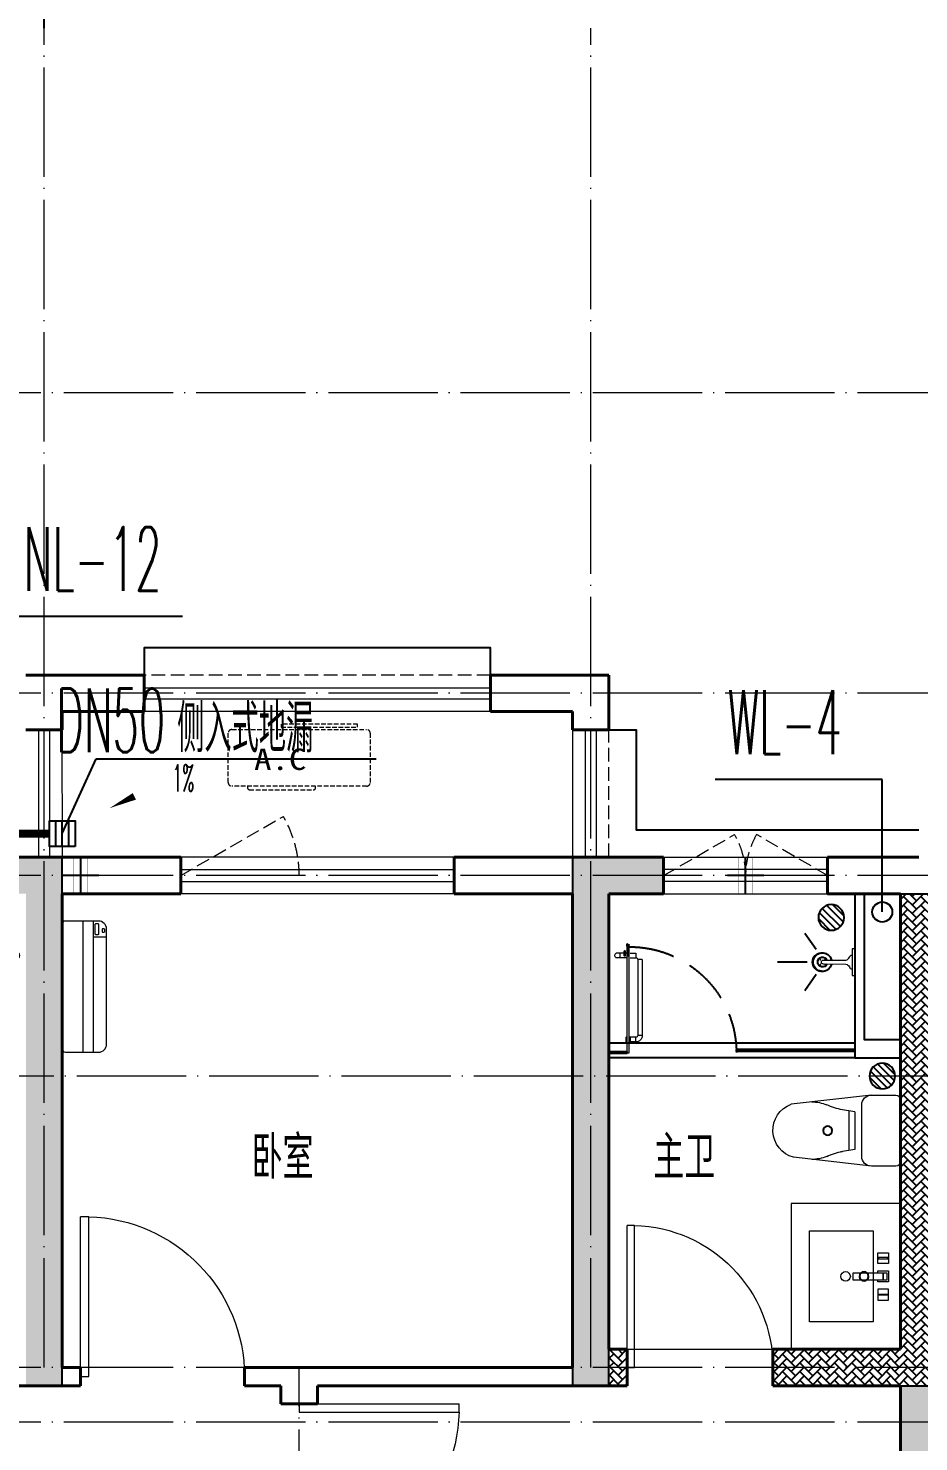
# Model space of a CAD drawing. Extents: x 27938 to 1042331, y -235042 to 1535213.
# Drawn here: x 701930 to 706817, y 370616 to 378374 of the extents above; entities that cross this region are included whole.
import ezdxf

# ---------------------------------------------------------------- set-up
doc = ezdxf.new("R2010")
doc.units = 0
doc.header["$LTSCALE"] = 1000
doc.header["$MEASUREMENT"] = 0
doc.linetypes.add('DASH', pattern=[0.35, 0.25, -0.1])
doc.linetypes.add('DOTE', pattern=[2.42, 2, -0.2, 0.02, -0.2])
for name, color, linetype in [('$RECOVER_210609100354-32', 7, 'Continuous'), ('3.5方案汇报，与郭总、侯月琴确定户型_t8$0$2020.03.04 -1安徽标准化洋房户型(UA）_t8_t8$0$看线', 154, 'Continuous'), ('AXIS', 3, 'Continuous'), ('COLUMN', 9, 'Continuous'), ('DIM_凝结', 3, 'Continuous'), ('DIM_污水', 3, 'Continuous'), ('EQUIP_地漏', 7, 'Continuous'), ('EQUIP_污水', 7, 'Continuous'), ('IP-bath&kitchen-JOHNSON', 4, 'Continuous'), ('P-bath&kitchen-JOHNSON', 4, 'Continuous'), ('PIPE-凝结', 150, 'N'), ('PUB_TEXT', 4, 'Continuous'), ('TWT_LEAD', 3, 'Continuous'), ('VPIPE-污水', 2, 'W'), ('保温', 6, 'Continuous'), ('机电标识类', 1, 'Continuous'), ('看线', 251, 'Continuous')]:
    doc.layers.add(name, color=color, linetype=linetype)
for name, color, linetype, lineweight in [('DOTE', 19, 'DOTE', 9), ('LVTRY', 1, 'Continuous', 13), ('PUB_HATCH', 8, 'Continuous', 9), ('WALL', 9, 'Continuous', 40), ('WINDOW', 8, 'Continuous', 15), ('平面-排水沟', 86, 'Continuous', 15), ('平面-栏杆', 135, 'Continuous', 15), ('平面-看线', 45, 'Continuous', 15), ('平面-空调室内机', 176, 'Continuous', 9), ('平面-空调预留孔', 173, 'Continuous', 15), ('空调', 76, 'Continuous', 13)]:
    doc.layers.add(name, color=color, linetype=linetype, lineweight=lineweight)
doc.styles.add('_TCH_DIM', font='SIMPLEX.shx', dxfattribs={"width": 0.6, "oblique": 10, "bigfont": 'hztxt.shx'})
doc.styles.add('_TCH_DIM_T3', font='SIMPLEX.shx', dxfattribs={"width": 0.494118, "bigfont": 'GBCBIG.shx'})
doc.styles.add('_TWT_SERIAL', font='simplex.shx', dxfattribs={"width": 0.6, "oblique": 10, "height": 3, "bigfont": 'aadri.shx'})
doc.styles.get("Standard").update_dxf_attribs({"font": 'gbenor.shx', "bigfont": 'gbcbig.shx'})
doc.styles.add('黑体', font='simhei.ttf')
doc.linetypes.add('N', pattern='A,3,-0.2,["N",Standard,S=0.25,R=0,X=-0.1,Y=-0.115],-0.2', length=3.4)
doc.linetypes.add('W', pattern='A,3,-0.2,["W",Standard,S=0.25,R=0,X=-0.1,Y=-0.115],-0.2', length=3.4)
doc.dimstyles.new('_TCH_ARCH&&100', dxfattribs={"dimtxt": 297.5, "dimasz": 100, "dimexe": 250, "dimexo": 300, "dimgap": 126.25, "dimtad": 1, "dimdec": 0, "dimzin": 0, "dimdsep": 46, "dimtxsty": '_TCH_DIM_T3', "dimblk": 'ARCHTICK', "dimcen": 0.09, "dimclrt": 4, "dimazin": 2, "dimtfac": 1, "dimtdec": 0, "dimtix": 1, "dimtmove": 2, "dimatfit": 3, "dimfxl": 1, "dimtolj": 1, "dimtzin": 0, "dimarcsym": 0})

# ---------------------------------------------------------------- blocks, each defined once
blk = doc.blocks.new('A$C001338C2')
at = {"color": 0}
for p, q in [((845, 303.6), (55, 303.6)), ((109.1, 214.8), (109.1, 303.6)), ((0, 248.6), (0, 22)), ((900, 22), (900, 248.6)), ((22, 0), (878, 0))]:
    blk.add_line(p, q, dxfattribs=at)
at = {"color": 0, "lineweight": 5}
for p, q in [((900, 214.8), (0, 214.8)), ((900, 143.2), (0, 143.2))]:
    blk.add_line(p, q, dxfattribs=at)
at = {"color": 0}
for points in [[(89.2, 226.4), (22.2, 226.4, -0.414214), (16.7, 231.9), (16.7, 243.1, -0.414214), (22.2, 248.6), (89.2, 248.6, -0.414214), (94.7, 243.1), (94.7, 231.9, -0.414214)], [(73.1, 275), (56.8, 275, -0.414214), (51.3, 280.5), (51.3, 283.4, -0.414214), (56.8, 288.9), (73.1, 288.9, -0.414214), (78.6, 283.4), (78.6, 280.5, -0.414214)]]:
    blk.add_lwpolyline(points, format="xyb", close=True, dxfattribs=at)
for centre, radius, start, end in [((55, 248.6), 55, 90, 180), ((845, 248.6), 55, 360, 90), ((22, 22), 22, 180, 270), ((878, 22), 22, 270, 360)]:
    blk.add_arc(centre, radius, start, end, dxfattribs=at)
blk = doc.blocks.new('dongkong')
at = {"color": 0}
blk.add_wipeout([(-603756, 210771), (-603756, 210570.8), (-603836, 210570.8), (-603836, 210771)], dxfattribs=at)
at = {"layer": '机电标识类', "color": 0, "linetype": 'DASH', "ltscale": 400}
for p, q in [((-603796, 210771), (-603796, 210570.8)), ((-603896, 210670.7), (-603696, 210670.7))]:
    blk.add_line(p, q, dxfattribs=at)
at = {"layer": '空调', "color": 0, "linetype": 'DASH', "const_width": 2}
blk.add_lwpolyline([(-603756, 210771), (-603756, 210570.8), (-603836, 210570.8), (-603836, 210771)], close=True, dxfattribs=at)
blk = doc.blocks.new('rrrrrrrrrrrra')
at = {"color": 0}
for p, q in [((252.6, 483.7), (-87.4, 483.7)), ((-112.4, 458.7), (-112.4, 324.3)), ((277.6, 324.3), (277.6, 458.7)), ((-112.4, 324.3), (-63.7, -103.4)), ((277.6, 324.3), (227.5, -115.6)), ((-59.1, 271.1), (224.3, 271.1)), ((-20.6, 232.4), (-34.2, 153.6)), ((191.3, 200.5), (-26.1, 200.5)), ((185.8, 232.4), (-20.6, 232.4)), ((185.8, 232.4), (199.4, 153.6))]:
    blk.add_line(p, q, dxfattribs=at)
for centre, radius, start, end in [((-87.4, 458.7), 25, 90, 180), ((252.6, 458.7), 25, 0, 90), ((-59.1, 324.3), 53.3, 180, 270), ((224.3, 324.3), 53.3, 270, 0), ((-322.6, 209.8), 293.8, 333.53685, 351.48282), ((487.8, 209.8), 293.8, 188.51718, 206.46315), ((149, -3.2), 224.1, 158.52022, 180), ((16.2, -3.2), 224.1, 0, 21.47978), ((83.8, -63.6), 152.8, 195.07732, 340.11812)]:
    blk.add_arc(centre, radius, start, end, dxfattribs=at)
blk = doc.blocks.new('A$C1E0F638F')
at = {"color": 0}
for points in [[(499.7, 435.1), (499.7, 85.1), (0, 85.1), (0, 435.1)], [(269.9, 30), (229.9, 30), (229.9, 195), (269.9, 195)], [(119.9, 0), (179.9, 0), (179.9, 60), (119.9, 60)], [(146.9, 55), (152.9, 55), (152.9, 5), (146.9, 5)], [(229.9, 30), (269.9, 30), (269.9, 10), (229.9, 10)], [(379.9, 0), (319.9, 0), (319.9, 60), (379.9, 60)], [(352.9, 55), (346.9, 55), (346.9, 5), (352.9, 5)]]:
    blk.add_lwpolyline(points, close=True, dxfattribs=at)
blk.add_lwpolyline([(269.9, 60), (279.9, 60), (279.9, 0), (219.9, 0), (219.9, 60), (229.9, 60)], dxfattribs=at)
blk.add_circle((249.9, 236.3), 26, dxfattribs=at)
blk = doc.blocks.new('135')
blk.add_hatch(color=0).paths.add_polyline_path([(4.8, 1.8), (3.6, -1), (-4.7, 2.5), (-3.5, 5.3)])
at = {"color": 0}
for p, q in [((-6.3, 2.6), (5.4, -2.3)), ((-5.7, 2.9), (-5.2, 2.7)), ((-5.6, 18.9), (-3.4, 19.4)), ((-3.4, 19.4), (-5.5, 19.4)), ((5.2, 10.9), (-5.3, 10.9)), ((5.2, 9.7), (-5.2, 9.7)), ((-5.2, 2.7), (-3.8, 5.9)), ((-5, 10.9), (-5, 30.5)), ((-3.8, 5.9), (5.4, 2.1)), ((0, 0), (0, 39.1)), ((5.6, 18.9), (3.4, 19.3)), ((3.4, 19.3), (5.6, 19.3)), ((4.1, -1.2), (5.4, 2.1)), ((5, 10.9), (5, 32.3)), ((4.1, -1.2), (5.7, -1.8))]:
    blk.add_line(p, q, dxfattribs=at)
for centre, radius, start, end in [((6.2, 15.8), 13.5, 151.01474, 204.84033), ((13.5, 4.2), 20.5, 163.09243, 182.0012), ((-6, 3.6), 1, 184.22753, 248.46611), ((8.6, 15.5), 14.6, 166.278, 198.09535), ((13.5, 4.2), 19.5, 163.74431, 182.52687), ((-5.5, 3.3), 0.5, 181.9385, 247.25971), ((-5.2, 22.1), 0.5, 335.76434, 151.01474), ((3.8, 18.1), 9.42, 155.76434, 171.97728), ((5.2, 22.3), 0.5, 29.84246, 204.57404), ((-5.9, 17.2), 11.7, 10.47502, 24.57404), ((29.1, 6.7), 24, 172.94395, 199.23182), ((-6.3, 15.4), 12.4, 338.64492, 16.0476), ((-6, 15.8), 13.4, 334.91114, 29.84246), ((26.4, 6.3), 20.6, 169.14538, 199.95258), ((5.9, -1.2), 1.17, 247.45971, 19.95258), ((5.9, -1.4), 0.5, 247.45971, 19.23182)]:
    blk.add_arc(centre, radius, start, end, dxfattribs=at)
blk.add_open_spline([(-5, 30.5), (-4.1, 31.3), (-2.3, 33), (0.9, 29.2), (3.5, 31.1), (5, 32.3)], degree=3, knots=[0, 0, 0, 0, 3.066329, 6.218313, 11.124135, 11.124135, 11.124135, 11.124135], dxfattribs=at)
blk = doc.blocks.new('SDFAWERAWER')
at = {"layer": 'LVTRY', "color": 0}
for p, q in [((593987.8, -1242190.5), (593978.2, -1242214)), ((594017.1, -1242202.5), (593987.8, -1242190.5)), ((594015.8, -1242220.4), (594027.2, -1242192.7)), ((594027.2, -1242192.7), (594033, -1242195.1)), ((593941.2, -1242210.1), (593783.7, -1242594.8)), ((593964.6, -1242219.7), (593807.2, -1242604.4)), ((593941.2, -1242210.1), (593964.6, -1242219.7)), ((594007.5, -1242226), (593978.2, -1242214)), ((594015.8, -1242220.4), (594021.7, -1242222.8)), ((594025.7, -1242203.9), (594018.5, -1242221.5)), ((594018.5, -1242221.5), (594021.5, -1242220.3)), ((594025.4, -1242210.8), (594021.5, -1242220.3)), ((594022.6, -1242220.7), (594021.7, -1242222.8)), ((594021.7, -1242222.8), (594023.9, -1242221.9)), ((594022.6, -1242211.4), (594029.8, -1242193.8)), ((594024.2, -1242221.4), (594023.9, -1242221.9)), ((594025.4, -1242210.8), (594031.1, -1242196.8)), ((594027.7, -1242234.3), (594078.4, -1242255)), ((594029.8, -1242193.8), (594031.1, -1242196.8)), ((594032.2, -1242197.2), (594033, -1242195.1)), ((594033, -1242195.1), (594034, -1242197.4)), ((594033.8, -1242197.9), (594034, -1242197.4)), ((594047.3, -1242200.9), (594035.9, -1242228.7)), ((594035.9, -1242228.7), (594038.6, -1242229.7)), ((594037.3, -1242210.8), (594088, -1242231.6)), ((594038.6, -1242229.7), (594045.2, -1242213.6)), ((594038.6, -1242229.7), (594041.6, -1242228.5)), ((594041.6, -1242228.5), (594051.2, -1242205)), ((594049.9, -1242202), (594043.3, -1242218.2)), ((594047.3, -1242200.9), (594049.9, -1242202)), ((594049.9, -1242202), (594051.2, -1242205)), ((594057.1, -1242246.3), (594066.7, -1242222.8)), ((593783.7, -1242594.8), (593807.2, -1242604.4)), ((593803.2, -1242641.3), (593812.8, -1242617.9)), ((593803.2, -1242641.3), (593832.6, -1242653.3)), ((593812.8, -1242617.9), (593842.2, -1242629.9)), ((593842.2, -1242629.9), (593832.6, -1242653.3)), ((593833.8, -1242656.3), (593832.6, -1242653.3)), ((593845.2, -1242628.6), (593833.8, -1242656.3)), ((593836.5, -1242657.4), (593833.8, -1242656.3)), ((593847.8, -1242629.7), (593836.5, -1242657.4)), ((593845.2, -1242628.6), (593842.2, -1242629.9)), ((593847.8, -1242629.7), (593845.2, -1242628.6)), ((593847.1, -1242661.8), (593858.5, -1242634.1)), ((593849.8, -1242662.9), (593861.2, -1242635.2)), ((593852.1, -1242661.9), (593862.1, -1242637.4)), ((593858.5, -1242634.1), (593861.2, -1242635.2)), ((593861.2, -1242635.2), (593862.1, -1242637.4)), ((593847.1, -1242661.8), (593849.8, -1242662.9))]:
    blk.add_line(p, q, dxfattribs=at)
blk.add_lwpolyline([(593823.5, -1242717), (594045.8, -1242173.9), (594036.5, -1242170.2), (593814.2, -1242713.2)], close=True, dxfattribs=at)
blk.add_arc((594075.3, -1242240), 15.3, 281.79322, 33.70188, dxfattribs=at)
for centre, major_axis, start_param, end_param in [((593974.2, -1242223.6), (3.93, 9.6), 0, 1.570796), ((593816.8, -1242608.3), (13.5, 33.1), 1.570796, 3.141593), ((593816.8, -1242608.3), (3.93, 9.6), 1.570796, 3.141593)]:
    blk.add_ellipse(centre, major_axis=major_axis, ratio=1, start_param=start_param, end_param=end_param, dxfattribs=at)
at = {"layer": 'P-bath&kitchen-JOHNSON', "color": 0, "linetype": 'DASH'}
blk.add_arc((593809.8, -1242714), 586.2, 67.53695, 157.13247, dxfattribs=at)
at = {"layer": 'LVTRY', "color": 8, "xscale": -1, "rotation": 157.7329157530927}
blk.add_blockref('135', (594045.3, -1242161.9), dxfattribs=at)
blk = doc.blocks.new('A$C5DCB2F21')
at = {"layer": 'IP-bath&kitchen-JOHNSON', "color": 0}
for p, q in [((-68.3, -213.2), (-157.7, -275)), ((68.2, -213.2), (157.6, -275)), ((-0.1, -261.4), (-0.1, -424.7))]:
    blk.add_line(p, q, dxfattribs=at)
for centre, major_axis, ratio, start_param, end_param in [((0, -178.8), (-51, 0), 0.990052, -1.36297, 4.504563), ((0, -177.8), (-26.8, 0), 0.994812, -1.167677, 4.309269)]:
    blk.add_ellipse(centre, major_axis=major_axis, ratio=ratio, start_param=start_param, end_param=end_param, dxfattribs=at)
at = {"layer": 'LVTRY', "color": 0}
for p, q in [((73.6, 0), (-73.6, 0)), ((-10.5, -173.5), (-10.5, -49.3)), ((10.6, -173.5), (10.6, -49.3))]:
    blk.add_line(p, q, dxfattribs=at)
blk.add_lwpolyline([(73.6, 0), (73.6, -15.8), (-73.6, -15.8), (-73.6, 0)], dxfattribs=at)
for points in [[(-26.3, -30.7, -0.364142), (-37.8, -15.8, -0.020495)], [(-10.5, -49.4, 0.214893), (-26.3, -30.7, 7.649644)], [(10.6, -49.3, -0.21439), (26.3, -30.7, -7.649644)], [(26.3, -30.7, 0.364142), (37.8, -15.8, 0.020495)]]:
    blk.add_lwpolyline(points, format="xyb", dxfattribs=at)
blk.add_arc((0, -173.5), 10.5, 180, 0, dxfattribs=at)
for centre, major_axis, ratio, start_param, end_param in [((0, -181.3), (53.6, 0), 0.987577, 1.76809, 7.656688), ((-12.4, -164.7), (0, 1.43), 0.85, -1.570796, 4.712389), ((-12.4, -189.2), (0, 1.43), 0.85, 4.712389, 10.995574), ((12.5, -164.7), (0, 1.43), 0.85, 4.712389, 10.995574), ((12.5, -189.2), (0, 1.43), 0.85, 4.712389, 10.995574)]:
    blk.add_ellipse(centre, major_axis=major_axis, ratio=ratio, start_param=start_param, end_param=end_param, dxfattribs=at)
blk = doc.blocks.new('fgdfsdfsfssfes')
at = {"layer": '$RECOVER_210609100354-32', "color": 8}
for points in [[(575943.8, 371358.3), (575943.8, 370458), (575693.8, 370458)], [(575893.8, 371358.3), (575893.8, 370558), (575693.8, 370558)]]:
    blk.add_lwpolyline(points, dxfattribs=at)
at = {"layer": 'IP-bath&kitchen-JOHNSON', "color": 8}
for p, q in [((575943.8, 370538), (577293.8, 370538)), ((575943.8, 370503), (576593.8, 370503)), ((576593.8, 370493), (576593.8, 370503)), ((575943.8, 370493), (576593.8, 370493)), ((575943.8, 370458), (577293.8, 370458)), ((577293.8, 370493), (577193.8, 370493)), ((577193.8, 370483), (577193.8, 370493)), ((577293.8, 370483), (577193.8, 370483))]:
    blk.add_line(p, q, dxfattribs=at)
at = {"layer": 'LVTRY', "color": 8}
blk.add_lwpolyline([(576293.8, 368858.3), (575693.8, 368858.3), (575693.8, 369658.3), (576293.8, 369658.3)], close=True, dxfattribs=at)
at = {"layer": 'IP-bath&kitchen-JOHNSON', "color": 8, "rotation": 22.25976934310711}
blk.add_blockref('SDFAWERAWER', (-443124.7, 1295643.5), dxfattribs=at)
at = {"layer": 'LVTRY', "color": 8, "rotation": 90.008488524447}
blk.add_blockref('A$C5DCB2F21', (575943.8, 370983.3), dxfattribs=at)
at = {"layer": 'LVTRY', "color": 8, "extrusion": (0, 0, -1), "xscale": -1, "zscale": -1, "rotation": 270}
blk.add_blockref('rrrrrrrrrrrra', (-576177.5, 369975.6), dxfattribs=at)
at = {"layer": 'LVTRY', "color": 8, "xscale": -1, "rotation": 270}
blk.add_blockref('A$C1E0F638F', (575758.7, 369008.6), dxfattribs=at)
blk = doc.blocks.new('GFDGDGRDGRDG')
at = {"layer": 'DOTE', "linetype": 'DOTE', "ltscale": 0.3}
for p, q in [((595193.7, 368758.3), (595193.7, 376108.3)), ((598193.7, 368758.3), (598193.7, 376108.3)), ((626393.7, 374108.3), (573593.7, 374108.3)), ((626393.7, 372458.3), (573593.7, 372458.3)), ((626393.7, 371458.3), (573593.7, 371458.3)), ((573593.7, 370358.3), (626393.7, 370358.3)), ((626393.7, 368758.3), (573593.7, 368758.3)), ((596593.7, 360558.3), (596593.7, 368758.3)), ((626393.7, 368458.3), (573593.7, 368458.3))]:
    blk.add_line(p, q, dxfattribs=at)
blk = doc.blocks.new('VDVDVDCZSCCS')
at = {"layer": '保温', "linetype": 'ByBlock', "ltscale": 10}
h = blk.add_hatch(dxfattribs=at)
h.set_pattern_fill('AR-HBONE', color=251, scale=55)
h.set_pattern_definition([(45, (0, 0), (0, 47.4157523), [100.584, -33.528]), (135, (23.708, 23.708), (3e-15, 47.4157523), [100.584, -33.528])])
h.paths.add_polyline_path([(559016.5, 370923.7), (559016.5, 371123.7), (559116.5, 371123.7), (559116.5, 370923.7)])
blk = doc.blocks.new('HFHFHFHFTF')
at = {"layer": 'PUB_HATCH'}
for points in [[(556016.6, 373823.7), (555416.6, 373823.7), (555416.6, 373623.7), (555816.6, 373623.7), (555816.6, 370923.7), (556016.6, 370923.7)], [(559316.6, 373623.7), (559316.6, 373823.7), (558816.6, 373823.7), (558816.6, 370923.7), (559016.6, 370923.7), (559016.6, 373623.7)]]:
    blk.add_hatch(color=256, dxfattribs=at).paths.add_polyline_path(points)
at = {"layer": 'COLUMN', "color": 8}
for p, q in [((556016.6, 373823.7), (555416.6, 373823.7)), ((556016.6, 370923.7), (556016.6, 373823.7)), ((559316.6, 373823.7), (558816.6, 373823.7)), ((558816.6, 373823.7), (558816.6, 370923.7)), ((559316.6, 373623.7), (559316.6, 373823.7)), ((559016.6, 370923.7), (559016.6, 373623.7)), ((559016.6, 373623.7), (559316.6, 373623.7)), ((555816.6, 370923.7), (556016.6, 370923.7)), ((558816.6, 370923.7), (559016.6, 370923.7))]:
    blk.add_line(p, q, dxfattribs=at)
blk = doc.blocks.new('A$C04040EB5')
at = {"layer": '保温', "linetype": 'ByBlock', "ltscale": 10}
h = blk.add_hatch(dxfattribs=at)
h.set_pattern_fill('AR-HBONE', color=251, scale=55)
h.set_pattern_definition([(45, (-445516.58, -596848.81), (0, 47.4157523), [100.584, -33.528]), (135, (-445492.87, -596825.102), (3e-15, 47.4157523), [100.584, -33.528])])
edge = h.paths.add_edge_path()
edge.add_line((200, 5000), (200, 7500))
edge.add_line((200, 7500), (0, 7500))
edge.add_line((0, 7500), (0, 5000))
edge.add_line((0, 5000), (200, 5000))
h = blk.add_hatch(dxfattribs=at)
h.set_pattern_fill('AR-HBONE', color=251, scale=55)
h.set_pattern_definition([(45, (-445516.58, -596848.81), (0, 47.4157523), [100.584, -33.528]), (135, (-445492.87, -596825.102), (3e-15, 47.4157523), [100.584, -33.528])])
edge = h.paths.add_edge_path()
edge.add_line((900, 4800), (900, 5000))
edge.add_line((900, 5000), (-700, 5000))
edge.add_line((-700, 5000), (-700, 4800))
edge.add_line((-700, 4800), (900, 4800))
at = {"layer": '保温', "linetype": 'Continuous', "ltscale": 10}
h = blk.add_hatch(dxfattribs=at)
h.set_pattern_fill('HEX', color=251, scale=10, angle=90, style=0)
h.set_pattern_definition([(90, (-503782.47, -516048.461), (-16.49778, 1e-15), [9.525, -19.05]), (210, (-503782.47, -516048.461), (8.24889, -14.2874966), [9.525, -19.05]), (150, (-503782.47, -516038.936), (-8.24889, -14.2874966), [9.525, -19.05])])
edge = h.paths.add_edge_path()
edge.add_line((200, 4800), (0, 4800))
edge.add_line((0, 4800), (0.1, 0))
edge.add_line((0.1, 0), (200.1, 0))
edge.add_line((200.1, 0), (200, 4800))
at = {"layer": '保温', "color": 251, "linetype": 'ByBlock', "ltscale": 10}
for p, q in [((0, 7500), (200, 7500)), ((0, 4800), (200, 4800)), ((0, 0), (200, 0))]:
    blk.add_line(p, q, dxfattribs=at)
blk = doc.blocks.new('gsergvr')
at = {"layer": '平面-空调预留孔', "color": 0, "linetype": 'DASH', "ltscale": 0.1}
for p, q in [((34075.4, 17176.2), (34075.4, 17166.2)), ((34085.4, 17156.2), (34438.2, 17156.2)), ((34448.2, 17166.2), (34448.2, 17176.2))]:
    blk.add_line(p, q, dxfattribs=at)
blk.add_lwpolyline([(34728.6, 17176.2), (33988.6, 17176.2, -0.414214), (33968.6, 17196.2), (33968.6, 17466.2, -0.414214), (33988.6, 17486.2), (34728.6, 17486.2, -0.414214), (34748.6, 17466.2), (34748.6, 17196.2, -0.414214)], format="xyb", close=True, dxfattribs=at)
blk.add_lwpolyline([(34679.3, 17515.3), (34259.5, 17515.3), (34259.5, 17500.2), (34679.3, 17500.2)], close=True, dxfattribs=at)
for centre, start, end in [((34085.4, 17166.2), 180, 270), ((34438.2, 17166.2), 270, 0)]:
    blk.add_arc(centre, 10, start, end, dxfattribs=at)
at = {"layer": '平面-空调预留孔', "color": 0, "linetype": 'DASH', "ltscale": 0.1, "style": '黑体', "width": 1.2}
blk.add_text('A.C', height=117.05, dxfattribs=at).set_placement((34110.9, 17264.8))
blk = doc.blocks.new('rtyryrtyeeretee')
at = {"layer": '平面-空调预留孔', "color": 8}
blk.add_blockref('gsergvr', (635673.5, 326705.8), dxfattribs=at)
blk = doc.blocks.new('$TwtSys$00000137')
at = {"color": 7}
for p, q in [((-46.875, -93.75), (-46.875, 93.75)), ((0, -93.75), (0, 93.75)), ((46.875, -93.75), (46.875, 93.75))]:
    blk.add_line(p, q, dxfattribs=at)
blk.add_lwpolyline([(-93.75, -93.75), (93.75, -93.75), (93.75, 93.75), (-93.75, 93.75)], close=True, dxfattribs=at)
blk = doc.blocks.new('_ArchTick')
at = {"color": 0, "linetype": 'ByBlock', "const_width": 0.4}
blk.add_lwpolyline([(-0.5, -0.5), (0.5, 0.5)], dxfattribs=at)
blk = doc.blocks.new('*D920')
at = {"layer": 'AXIS', "color": 0, "lineweight": -2}
for p, q in [((706816.6, 378673.7), (706816.6, 381123.7)), ((708616.6, 378673.7), (708616.6, 381123.7)), ((706816.6, 380873.7), (708616.6, 380873.7))]:
    blk.add_line(p, q, dxfattribs=at)
at = {"layer": 'Defpoints', "color": 0}
for p in [(708616.6, 380873.7), (706816.6, 378373.7), (708616.6, 378373.7)]:
    blk.add_point(p, dxfattribs=at)
at = {"layer": 'AXIS', "color": 0, "lineweight": -2, "xscale": 100, "yscale": 100, "zscale": 100, "rotation": 180}
blk.add_blockref('_ArchTick', (706816.6, 380873.7), dxfattribs=at)
at = {"layer": 'AXIS', "color": 0, "lineweight": -2, "xscale": 100, "yscale": 100, "zscale": 100}
blk.add_blockref('_ArchTick', (708616.6, 380873.7), dxfattribs=at)
at = {"layer": 'AXIS', "color": 4, "insert": (707716.6, 381148.7), "char_height": 297.5, "attachment_point": 5, "style": '_TCH_DIM_T3'}
blk.add_mtext('\\A1;1800', dxfattribs=at)
blk = doc.blocks.new('*D963')
at = {"layer": 'AXIS', "color": 0, "lineweight": -2}
for p, q in [((700116.6, 378673.7), (700116.6, 381123.7)), ((702016.6, 378673.7), (702016.6, 381123.7)), ((700116.6, 380873.7), (702016.6, 380873.7))]:
    blk.add_line(p, q, dxfattribs=at)
at = {"layer": 'Defpoints', "color": 0}
for p in [(702016.6, 380873.7), (700116.6, 378373.7), (702016.6, 378373.7)]:
    blk.add_point(p, dxfattribs=at)
at = {"layer": 'AXIS', "color": 0, "lineweight": -2, "xscale": 100, "yscale": 100, "zscale": 100, "rotation": 180}
blk.add_blockref('_ArchTick', (700116.6, 380873.7), dxfattribs=at)
at = {"layer": 'AXIS', "color": 0, "lineweight": -2, "xscale": 100, "yscale": 100, "zscale": 100}
blk.add_blockref('_ArchTick', (702016.6, 380873.7), dxfattribs=at)
at = {"layer": 'AXIS', "color": 4, "insert": (701066.6, 381148.7), "char_height": 297.5, "attachment_point": 5, "style": '_TCH_DIM_T3'}
blk.add_mtext('\\A1;1900', dxfattribs=at)
blk = doc.blocks.new('*D964')
at = {"layer": 'AXIS', "color": 0, "lineweight": -2}
for p, q in [((702016.6, 378673.7), (702016.6, 381123.7)), ((705016.6, 378673.7), (705016.6, 381123.7)), ((702016.6, 380873.7), (705016.6, 380873.7))]:
    blk.add_line(p, q, dxfattribs=at)
at = {"layer": 'Defpoints', "color": 0}
for p in [(705016.6, 380873.7), (702016.6, 378373.7), (705016.6, 378373.7)]:
    blk.add_point(p, dxfattribs=at)
at = {"layer": 'AXIS', "color": 0, "lineweight": -2, "xscale": 100, "yscale": 100, "zscale": 100, "rotation": 180}
blk.add_blockref('_ArchTick', (702016.6, 380873.7), dxfattribs=at)
at = {"layer": 'AXIS', "color": 0, "lineweight": -2, "xscale": 100, "yscale": 100, "zscale": 100}
blk.add_blockref('_ArchTick', (705016.6, 380873.7), dxfattribs=at)
at = {"layer": 'AXIS', "color": 4, "insert": (703516.6, 381148.7), "char_height": 297.5, "attachment_point": 5, "style": '_TCH_DIM_T3'}
blk.add_mtext('\\A1;3000', dxfattribs=at)
blk = doc.blocks.new('*D965')
at = {"layer": 'AXIS', "color": 0, "lineweight": -2}
for p, q in [((705016.6, 378673.7), (705016.6, 381123.7)), ((706816.6, 378673.7), (706816.6, 381123.7)), ((705016.6, 380873.7), (706816.6, 380873.7))]:
    blk.add_line(p, q, dxfattribs=at)
at = {"layer": 'Defpoints', "color": 0}
for p in [(706816.6, 380873.7), (705016.6, 378373.7), (706816.6, 378373.7)]:
    blk.add_point(p, dxfattribs=at)
at = {"layer": 'AXIS', "color": 0, "lineweight": -2, "xscale": 100, "yscale": 100, "zscale": 100, "rotation": 180}
blk.add_blockref('_ArchTick', (705016.6, 380873.7), dxfattribs=at)
at = {"layer": 'AXIS', "color": 0, "lineweight": -2, "xscale": 100, "yscale": 100, "zscale": 100}
blk.add_blockref('_ArchTick', (706816.6, 380873.7), dxfattribs=at)
at = {"layer": 'AXIS', "color": 4, "insert": (705916.6, 381148.7), "char_height": 297.5, "attachment_point": 5, "style": '_TCH_DIM_T3'}
blk.add_mtext('\\A1;1800', dxfattribs=at)
blk = doc.blocks.new('*D966')
at = {"layer": 'AXIS', "color": 0, "lineweight": -2}
for p, q in [((682316.6, 378673.7), (682316.6, 381923.7)), ((731316.6, 378673.7), (731316.6, 381923.7)), ((682316.6, 381673.7), (731316.6, 381673.7))]:
    blk.add_line(p, q, dxfattribs=at)
at = {"layer": 'Defpoints', "color": 0}
for p in [(731316.6, 381673.7), (682316.6, 378373.7), (731316.6, 378373.7)]:
    blk.add_point(p, dxfattribs=at)
at = {"layer": 'AXIS', "color": 0, "lineweight": -2, "xscale": 100, "yscale": 100, "zscale": 100, "rotation": 180}
blk.add_blockref('_ArchTick', (682316.6, 381673.7), dxfattribs=at)
at = {"layer": 'AXIS', "color": 0, "lineweight": -2, "xscale": 100, "yscale": 100, "zscale": 100}
blk.add_blockref('_ArchTick', (731316.6, 381673.7), dxfattribs=at)
at = {"layer": 'AXIS', "color": 4, "insert": (706816.6, 381948.7), "char_height": 297.5, "attachment_point": 5, "style": '_TCH_DIM_T3'}
blk.add_mtext('\\A1;49000', dxfattribs=at)
blk = doc.blocks.new('$DorLib2D$00000001')
for p, q in [((0.45, 0.975), (0.5, 0.975)), ((0.45, 0), (0.45, 0.975)), ((0.5, 0), (0.5, 0.975)), ((0.5, 0), (0.45, 0))]:
    blk.add_line(p, q)
at = {"lineweight": 13}
blk.add_arc((0.475, 0), 0.975, 91.46928, 180, dxfattribs=at)
blk = doc.blocks.new('$WINLIB2D$00000001')
at = {"color": 0}
for points in [[(-0.5, 0.5), (-0.5, -0.5)], [(-0.5, 0.5), (0.5, 0.5)], [(0.5, -0.5), (0.5, 0.5)], [(0.5, 0.1667), (-0.5, 0.1667)], [(0.5, -0.1667), (-0.5, -0.1667)], [(-0.5, -0.5), (0.5, -0.5)]]:
    blk.add_lwpolyline(points, dxfattribs=at)
blk = doc.blocks.new('$TwtSys$00000141')
for p, q in [((-141, 12), (-15, 138)), ((-141, 12), (-15, 138)), ((-131, -53), (53, 131)), ((-131, -53), (53, 131)), ((-100, -100), (100, 100)), ((-100, -100), (100, 100)), ((-49, -131), (131, 49)), ((-49, -131), (131, 49)), ((17, -138), (138, -17)), ((17, -138), (138, -17))]:
    blk.add_line(p, q)
blk.add_circle((0, 0), 141)
blk.add_circle((0, 0), 141)
blk = doc.blocks.new('$TwtSys$00000147')
blk.add_circle((0, 0, 0), 25)

msp = doc.modelspace()

# ---------------------------------------------------------------- linework, layer by layer
at = {"layer": 'AXIS'}
msp.add_line((702016.6, 378373.7), (702016.6, 382373.7), dxfattribs=at)
at = {"layer": 'DIM_凝结'}
msp.add_line((701786.6, 375146.3), (702776.1, 375146.3), dxfattribs=at)
at = {"layer": 'DIM_污水'}
for p, q in [((706616.6, 374250.7), (705698.6, 374250.7)), ((706616.6, 373523.7), (706616.6, 374250.7))]:
    msp.add_line(p, q, dxfattribs=at)
at = {"layer": 'PIPE-凝结', "const_width": 45}
msp.add_lwpolyline([(701836.6, 373953.7), (702046.5, 373953.7)], dxfattribs=at)
at = {"layer": 'TWT_LEAD'}
for p, q in [((702116.5, 373953.8), (702302.8, 374365)), ((702302.8, 374365), (703838.6, 374365))]:
    msp.add_line(p, q, dxfattribs=at)
at = {"layer": 'VPIPE-污水'}
msp.add_circle((706616.6, 373523.7), 55, dxfattribs=at)
at = {"layer": 'WALL', "color": 8}
for p, q in [((701916.6, 374823.7), (702566.6, 374823.7)), ((702566.6, 374823.7), (702566.6, 374623.7)), ((705116.6, 374823.7), (704466.6, 374823.7)), ((704466.6, 374623.7), (704466.6, 374823.7)), ((705116.6, 374823.7), (705116.6, 374523.7)), ((702116.6, 374623.7), (702116.6, 374523.7)), ((702116.6, 374623.7), (702566.6, 374623.7)), ((704916.6, 374623.7), (704466.6, 374623.7)), ((704916.6, 374623.7), (704916.6, 374523.7)), ((702116.6, 374523.7), (701916.6, 374523.7)), ((705116.6, 374523.7), (704916.6, 374523.7)), ((702016.6, 373823.7), (701516.5, 373823.7)), ((702766.7, 373623.7), (702766.7, 373823.7)), ((705016.6, 373823.7), (704266.7, 373823.7)), ((704266.7, 373823.7), (704266.7, 373623.7)), ((705416.6, 373823.7), (705016.6, 373823.7)), ((705416.6, 373623.7), (705416.6, 373823.7)), ((706816.6, 373823.7), (706316.6, 373823.7)), ((706316.6, 373823.7), (706316.6, 373623.7)), ((704266.7, 373623.7), (704916.6, 373623.7)), ((704916.6, 373623.7), (704916.6, 371023.7)), ((705116.6, 373623.7), (705116.6, 371123.7)), ((705116.6, 373623.7), (705416.6, 373623.7)), ((706316.6, 373623.7), (706716.6, 373623.7)), ((706716.6, 373623.7), (706716.6, 371123.7)), ((705216.6, 371123.7), (705116.6, 371123.7)), ((705216.6, 370923.7), (705216.6, 371123.7)), ((706716.6, 371123.7), (706016.6, 371123.7)), ((706016.6, 371123.7), (706016.6, 370923.7)), ((702216.6, 371023.7), (702116.6, 371023.7)), ((702216.6, 370923.7), (702216.6, 371023.7)), ((703416.6, 371023.7), (703116.6, 371023.7)), ((703116.6, 371023.7), (703116.6, 370923.7)), ((703416.6, 371023.7), (704916.6, 371023.7)), ((701816.6, 370923.7), (702016.6, 370923.7)), ((702016.6, 370923.7), (702216.6, 370923.7)), ((703116.6, 370923.7), (703316.6, 370923.7)), ((703316.6, 370923.7), (703316.6, 370823.7)), ((703516.6, 370823.7), (703516.6, 370923.7)), ((703516.6, 370923.7), (705016.6, 370923.7)), ((705016.6, 370923.7), (705216.6, 370923.7)), ((706016.6, 370923.7), (706716.6, 370923.7)), ((706716.6, 370923.7), (706716.6, 366123.7)), ((703316.6, 370823.7), (703516.6, 370823.7))]:
    msp.add_line(p, q, dxfattribs=at)
at = {"layer": 'WINDOW'}
msp.add_line((705216.6, 371123.7), (706016.6, 371123.7), dxfattribs=at)
at = {"layer": 'WINDOW', "color": 8, "linetype": 'DASH', "ltscale": 0.3}
msp.add_lwpolyline([(702766.7, 373723.7), (703329.8, 374048.4, -0.131485), (703416.7, 373723.7)], format="xyb", dxfattribs=at)
at = {"layer": '平面-排水沟', "color": 8}
msp.add_lwpolyline([(702662.7, 374230.5, 0, 0, 0), (702376.6, 374093.7, 0, 40, 0), (702512, 374158.4, 0, 0, 0)], format="xyseb", dxfattribs=at)
at = {"layer": '平面-栏杆', "color": 8}
for points in [[(702566.6, 374753.7), (704466.6, 374754)], [(702566.6, 374693.7), (704466.6, 374694)], [(701986.6, 374523.7), (701986.9, 373823.7)], [(702046.6, 374523.7), (702046.9, 373823.7)], [(704986.3, 374523.7), (704986.6, 373823.7)], [(705046.3, 374523.7), (705046.6, 373823.7)]]:
    msp.add_lwpolyline(points, dxfattribs=at)
at = {"layer": '平面-看线', "color": 8, "linetype": 'DASH', "ltscale": 0.3}
msp.add_line((705116.6, 373823.7), (705116.3, 374523.7), dxfattribs=at)
msp.add_lwpolyline([(704466.6, 374823.7), (702566.6, 374823.7)], dxfattribs=at)
at = {"layer": '平面-看线', "color": 8}
for points in [[(704466.6, 374623.7), (702566.6, 374623.7)], [(704916.3, 374523.7), (704916.6, 373823.7)]]:
    msp.add_lwpolyline(points, dxfattribs=at)
at = {"layer": '看线', "color": 8, "ltscale": 0.5}
for points in [[(704466.6, 374823.7), (704466.6, 374973.7), (702566.6, 374973.7), (702566.6, 374823.7)], [(705116.3, 374523.7), (705266.3, 374523.7), (705266.3, 373973.7), (706816.6, 373973.7)]]:
    msp.add_lwpolyline(points, dxfattribs=at)

# ---------------------------------------------------------------- block references
at = {"color": 8}
for name, p in [('rtyryrtyeeretee', (33384.7, 30332.7)), ('VDVDVDCZSCCS', (146100, 0)), ('A$C04040EB5', (706716.6, 366123.7))]:
    msp.add_blockref(name, p, dxfattribs=at)
at = {"layer": 'EQUIP_地漏'}
for name, p, xscale, yscale, zscale in [('$TwtSys$00000137', (702116.6, 373953.7), -0.75, 0.75, 0.75), ('$TwtSys$00000141', (706336.5, 373493.7), 0.5, -0.5, 0.5), ('$TwtSys$00000141', (706616.6, 372623.4), 0.5, -0.5, 0.5)]:
    msp.add_blockref(name, p, dxfattribs=dict(at, xscale=xscale, yscale=yscale, zscale=zscale))
at = {"layer": 'EQUIP_污水', "yscale": -1, "rotation": 180}
for p in [(706316.5, 372323.6), (706516.5, 371523.7)]:
    msp.add_blockref('$TwtSys$00000147', p, dxfattribs=at)
at = {"layer": 'IP-bath&kitchen-JOHNSON', "color": 8, "rotation": 22.25976934310717}
msp.add_blockref('SDFAWERAWER', (-318501.9, 1297908.9), dxfattribs=at)
at = {"layer": 'WINDOW'}
for name, p, xscale, yscale, zscale, rotation in [('$WINLIB2D$00000001', (703516.7, 373723.7), 1500, 200, 1500, 180.0000000002446), ('$DorLib2D$00000001', (702666.6, 370973.7), -900, 900, -900, 359.9999933050298), ('$DorLib2D$00000001', (705616.6, 371023.7), -800, 800, -800, 3.520335325242332e-09), ('$DorLib2D$00000001', (703416.6, 370373.7), -900, 900, -900, 269.9999999979247)]:
    msp.add_blockref(name, p, dxfattribs=dict(at, xscale=xscale, yscale=yscale, zscale=zscale, rotation=rotation))
at = {"layer": '平面-空调室内机', "color": 8, "ltscale": 0.3, "rotation": 180}
msp.add_blockref('dongkong', (102070.5, 584394.7), dxfattribs=at)
at = {"layer": '平面-空调预留孔', "color": 8, "xscale": 0.8000000000465648, "yscale": 0.8000000000465648, "zscale": 0.8000000000465648, "rotation": 270.0000002334302}
msp.add_blockref('A$C001338C2', (702116.6, 373474), dxfattribs=at)

# ---------------------------------------------------------------- texts
at = {"layer": 'DIM_凝结', "color": 7, "style": '_TWT_SERIAL', "width": 0.48}
msp.add_text('NL-12', height=350, dxfattribs=at).set_placement((701904.1, 375286.3))
at = {"layer": 'DIM_污水', "color": 7, "style": '_TWT_SERIAL', "width": 0.48}
msp.add_text('WL-4', height=350, dxfattribs=at).set_placement((705768.6, 374390.7))
at = {"layer": 'PUB_TEXT', "color": 8}
for s, p in [('卧室', (703155.3, 372058)), ('主卫', (705360, 372058))]:
    msp.add_text(s, height=236.31, dxfattribs=at).set_placement(p)
at = {"layer": 'TWT_LEAD', "color": 7, "style": '_TWT_SERIAL'}
for s, height, width, p in [('DN50', 350, 0.48, (702083.4, 374400)), ('侧入式地漏', 261.81, 0.6, (702747.4, 374400))]:
    msp.add_text(s, height=height, dxfattribs=dict(at, width=width)).set_placement(p)
at = {"layer": '平面-排水沟', "color": 8, "style": '_TCH_DIM', "width": 0.423529}
msp.add_text('1%', height=148.75, dxfattribs=at).set_placement((702721.5, 374184.3))

# ---------------------------------------------------------------- dimensions: what is measured, and where the dimension line sits
at = {"layer": 'AXIS'}
for p1, p2, distance, picture, middle in [((682316.6, 378373.7), (731316.6, 378373.7), 3300, '*D966', (706816.6, 381948.7)), ((700116.6, 378373.7), (702016.6, 378373.7), 2500, '*D963', (701066.6, 381148.7)), ((702016.6, 378373.7), (705016.6, 378373.7), 2500, '*D964', (703516.6, 381148.7)), ((705016.6, 378373.7), (706816.6, 378373.7), 2500, '*D965', (705916.6, 381148.7)), ((706816.6, 378373.7), (708616.6, 378373.7), 2500, '*D920', (707716.6, 381148.7))]:
    dim = msp.add_aligned_dim(p1=p1, p2=p2, distance=distance, dimstyle='_TCH_ARCH&&100', dxfattribs=at)
    dim.commit()
    dim.dimension.update_dxf_attribs({"geometry": picture, "text_midpoint": middle})

# ---------------------------------------------------------------- next in the draw order: linework, layer by layer
at = {"layer": 'WINDOW', "color": 8, "linetype": 'DASH', "ltscale": 0.3}
for points in [[(705416.6, 373723.7), (705806.3, 373948.7, -0.131605), (705866.6, 373723.7)], [(706316.6, 373723.7), (705926.8, 373948.7, 0.131605), (705866.6, 373723.7)]]:
    msp.add_lwpolyline(points, format="xyb", dxfattribs=at)

# ---------------------------------------------------------------- next in the draw order: block references
at = {"color": 8}
msp.add_blockref('HFHFHFHFTF', (146100, 0), dxfattribs=at)
at = {"color": 8, "xscale": -1}
msp.add_blockref('fgdfsdfsfssfes', (1282410.3, 2265.4), dxfattribs=at)
at = {"layer": '3.5方案汇报，与郭总、侯月琴确定户型_t8$0$2020.03.04 -1安徽标准化洋房户型(UA）_t8_t8$0$看线', "ltscale": 10}
msp.add_blockref('GFDGDGRDGRDG', (106822.9, 2265.4), dxfattribs=at)
at = {"layer": 'WINDOW', "xscale": -900, "yscale": 200, "zscale": -900, "rotation": 180.0000000002446}
msp.add_blockref('$WINLIB2D$00000001', (705866.6, 373723.7), dxfattribs=at)

# ---------------------------------------------------------------- next in the draw order: block references
at = {"layer": '平面-空调室内机', "color": 8, "ltscale": 0.3, "xscale": -1}
msp.add_blockref('dongkong', (98420.3, 163053), dxfattribs=at)

# ---------------------------------------------------------------- next in the draw order: linework, layer by layer
at = {"layer": 'WALL', "color": 8}
for p, q in [((702766.7, 373823.7), (702016.6, 373823.7)), ((702116.6, 373623.7), (702116.6, 371023.7)), ((702116.6, 373623.7), (702766.7, 373623.7))]:
    msp.add_line(p, q, dxfattribs=at)
at = {"layer": '平面-看线', "color": 8}
msp.add_line((702116.9, 373823.7), (702116.6, 374523.7), dxfattribs=at)

doc.saveas('drawing.dxf')
